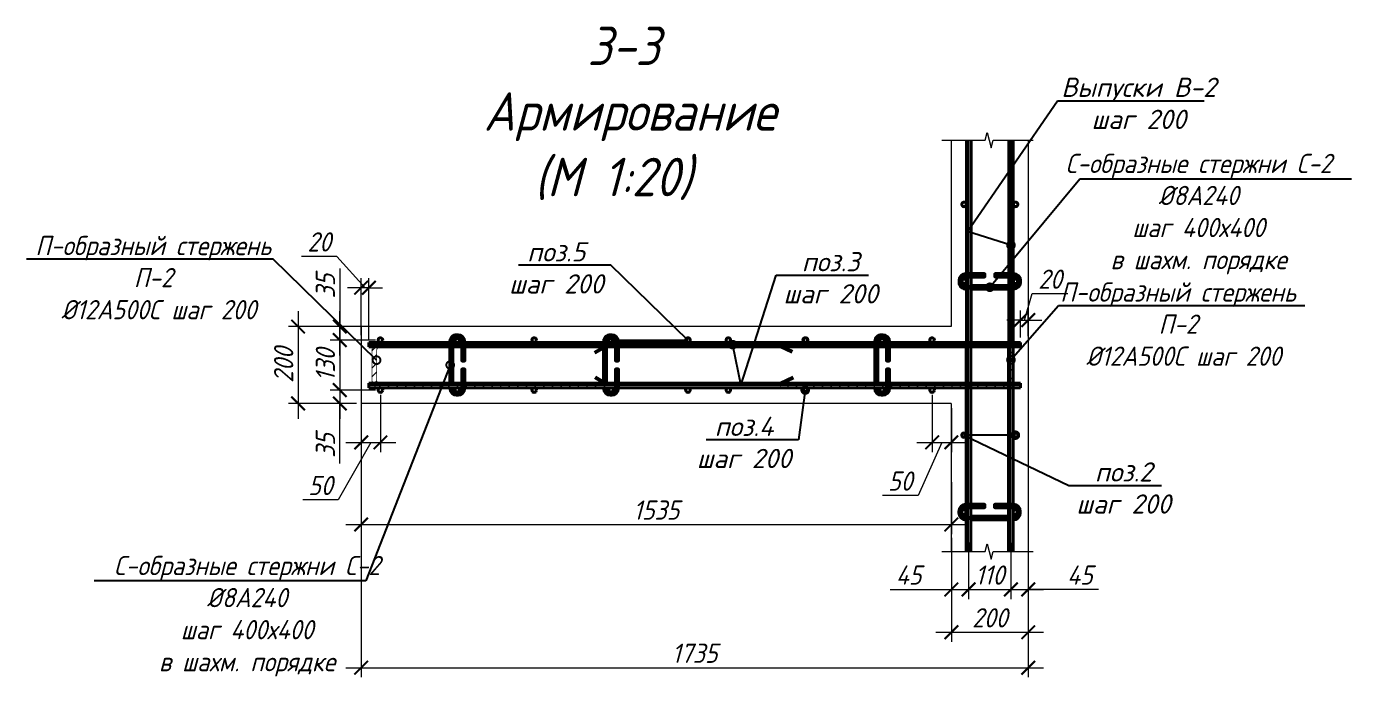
# Model space of a CAD drawing. Header units: millimetres. Extents: x 504091 to 2165846, y 135022 to 442887.
# Drawn here: x 1560606 to 1564053, y 249862 to 251555 of the extents above; entities that cross this region are included whole.
import ezdxf
from ezdxf import colors
from ezdxf.entities.mleader import LeaderData, LeaderLine
from ezdxf.math import Vec2, Vec3

# ---------------------------------------------------------------- set-up
doc = ezdxf.new("R2010")
doc.units = ezdxf.units.MM
doc.layers.get('Defpoints').update_dxf_attribs({"color": 255})
doc.layers.add('!Defpoints', color=255, linetype='Continuous', lineweight=5, plot=False)
doc.layers.add('PDF _Геометрия', color=7, linetype='Continuous')
doc.layers.add('Контур', color=7, linetype='Continuous')
for name, color, linetype, lineweight in [('Аннотация', 7, 'Continuous', 9), ('Арматура 12', 26, 'Continuous', 50), ('КР_Арматура 12', 174, 'Continuous', 40), ('Размер', 7, 'Continuous', 13), ('Размеры КР', 164, 'Continuous', 9)]:
    doc.layers.add(name, color=color, linetype=linetype, lineweight=lineweight)
doc.styles.add('GOST 2.304_new', font='isocpeur.ttf', dxfattribs={"width": 0.9, "oblique": 15})
doc.dimstyles.new('SPDS 1_20', dxfattribs={"dimscale": 20, "dimtxt": 2.5, "dimasz": 1.77, "dimexe": 1.25, "dimexo": 0.625, "dimtad": 1, "dimdec": 0, "dimrnd": 0.001, "dimtxsty": 'GOST 2.304_new', "dimblk": 'ARCHTICK', "dimcen": 2.5, "dimdle": 2, "dimclrt": 256, "dimadec": 0, "dimazin": 2, "dimtfac": 0.75, "dimtdec": 0, "dimtmove": 1, "dimatfit": 3, "dimfxl": 0, "dimtolj": 1, "dimlwd": 9, "dimlwe": 9, "dimarcsym": 0})

# ---------------------------------------------------------------- blocks, each defined once
blk = doc.blocks.new('_DotSmall')
at = {"color": 0, "linetype": 'ByBlock', "lineweight": 35, "const_width": 0.5}
blk.add_lwpolyline([(-0.0625, 0, 1), (0.0625, 0, 1)], format="xyb", close=True, dxfattribs=at)
blk = doc.blocks.new('_ArchTick')
at = {"color": 0, "linetype": 'ByBlock', "const_width": 0.15}
blk.add_lwpolyline([(-0.5, -0.5), (0.5, 0.5)], dxfattribs=at)
blk = doc.blocks.new('*D4890')
at = {"layer": 'Defpoints', "color": 0, "lineweight": 20, "transparency": 16777216}
for p in [(1561421.1, 250774.9), (1561526.8, 250774.9), (1561526.8, 250739.9)]:
    blk.add_point(p, dxfattribs=at)
at = {"layer": 'Контур', "color": 0, "lineweight": 9, "transparency": 16777216}
for p, q in [((1561421.1, 250926.3), (1561421.1, 250774.9)), ((1561421.1, 250699.9), (1561421.1, 250814.9)), ((1561514.3, 250774.9), (1561396.1, 250774.9)), ((1561514.3, 250739.9), (1561396.1, 250739.9))]:
    blk.add_line(p, q, dxfattribs=at)
at = {"layer": 'Контур', "color": 0, "lineweight": 9, "transparency": 16777216, "xscale": 35.4, "yscale": 35.4, "zscale": 35.4}
for p, rotation in [((1561421.1, 250774.9), 90), ((1561421.1, 250739.9), 270)]:
    blk.add_blockref('_ArchTick', p, dxfattribs=dict(at, rotation=rotation))
at = {"layer": 'Контур', "lineweight": 20, "transparency": 16777216, "insert": (1561383.6, 250880.1), "char_height": 50, "attachment_point": 5, "rotation": 90, "style": 'GOST 2.304_new'}
blk.add_mtext('\\A1;35', dxfattribs=at)
blk = doc.blocks.new('*D4891')
at = {"layer": 'Defpoints', "color": 0, "lineweight": 20, "transparency": 16777216}
for p in [(1561526.8, 250609.9), (1561476.8, 250574.9), (1561526.8, 250473.8)]:
    blk.add_point(p, dxfattribs=at)
at = {"layer": 'Контур', "color": 0, "lineweight": 9, "transparency": 16777216}
for p, q in [((1561526.8, 250597.4), (1561526.8, 250448.8)), ((1561476.8, 250562.4), (1561476.8, 250448.8)), ((1561501.8, 250473.8), (1561417, 250324.2)), ((1561436.8, 250473.8), (1561566.8, 250473.8)), ((1561417, 250324.2), (1561324.6, 250324.2))]:
    blk.add_line(p, q, dxfattribs=at)
at = {"layer": 'Контур', "color": 0, "lineweight": 9, "transparency": 16777216, "xscale": 35.4, "yscale": 35.4, "zscale": 35.4, "rotation": 180}
blk.add_blockref('_ArchTick', (1561476.8, 250473.8), dxfattribs=at)
at = {"layer": 'Контур', "color": 0, "lineweight": 9, "transparency": 16777216, "xscale": 35.4, "yscale": 35.4, "zscale": 35.4}
blk.add_blockref('_ArchTick', (1561526.8, 250473.8), dxfattribs=at)
at = {"layer": 'Контур', "lineweight": 20, "transparency": 16777216, "insert": (1561370.8, 250361.7), "char_height": 50, "attachment_point": 5, "style": 'GOST 2.304_new'}
blk.add_mtext('\\A1;50', dxfattribs=at)
blk = doc.blocks.new('*D4892')
at = {"layer": 'Defpoints', "color": 0, "lineweight": 20, "transparency": 16777216}
for p in [(1561526.8, 250739.9), (1561421.1, 250609.9), (1561526.8, 250609.9)]:
    blk.add_point(p, dxfattribs=at)
at = {"layer": 'Контур', "color": 0, "lineweight": 9, "transparency": 16777216}
for p, q in [((1561421.1, 250779.9), (1561421.1, 250569.9)), ((1561514.3, 250739.9), (1561396.1, 250739.9)), ((1561514.3, 250609.9), (1561396.1, 250609.9))]:
    blk.add_line(p, q, dxfattribs=at)
at = {"layer": 'Контур', "color": 0, "lineweight": 9, "transparency": 16777216, "xscale": 35.4, "yscale": 35.4, "zscale": 35.4}
for p, rotation in [((1561421.1, 250739.9), 90), ((1561421.1, 250609.9), 270)]:
    blk.add_blockref('_ArchTick', p, dxfattribs=dict(at, rotation=rotation))
at = {"layer": 'Контур', "lineweight": 20, "transparency": 16777216, "insert": (1561383.6, 250674.9), "char_height": 50, "attachment_point": 5, "rotation": 90, "style": 'GOST 2.304_new'}
blk.add_mtext('\\A1;130', dxfattribs=at)
blk = doc.blocks.new('*D4893')
at = {"layer": 'Defpoints', "color": 0, "lineweight": 20, "transparency": 16777216}
for p in [(1561526.8, 250609.9), (1561421.1, 250574.9), (1561476.8, 250574.9)]:
    blk.add_point(p, dxfattribs=at)
at = {"layer": 'Контур', "color": 0, "lineweight": 9, "transparency": 16777216}
for p, q in [((1561421.1, 250649.9), (1561421.1, 250534.9)), ((1561514.3, 250609.9), (1561396.1, 250609.9)), ((1561464.3, 250574.9), (1561396.1, 250574.9)), ((1561421.1, 250419.3), (1561421.1, 250574.9))]:
    blk.add_line(p, q, dxfattribs=at)
at = {"layer": 'Контур', "color": 0, "lineweight": 9, "transparency": 16777216, "xscale": 35.4, "yscale": 35.4, "zscale": 35.4}
for p, rotation in [((1561421.1, 250609.9), 90), ((1561421.1, 250574.9), 270)]:
    blk.add_blockref('_ArchTick', p, dxfattribs=dict(at, rotation=rotation))
at = {"layer": 'Контур', "lineweight": 20, "transparency": 16777216, "insert": (1561383.6, 250465.5), "char_height": 50, "attachment_point": 5, "rotation": 90, "style": 'GOST 2.304_new'}
blk.add_mtext('\\A1;35', dxfattribs=at)
blk = doc.blocks.new('*D4894')
at = {"layer": 'Defpoints', "color": 0, "lineweight": 20, "transparency": 16777216}
for p in [(1561465.5, 250774.9), (1561312.6, 250574.9), (1561464.3, 250574.9)]:
    blk.add_point(p, dxfattribs=at)
at = {"layer": 'Контур', "color": 0, "lineweight": 9, "transparency": 16777216}
for p, q in [((1561312.6, 250814.9), (1561312.6, 250534.9)), ((1561453, 250774.9), (1561287.6, 250774.9)), ((1561451.8, 250574.9), (1561287.6, 250574.9))]:
    blk.add_line(p, q, dxfattribs=at)
at = {"layer": 'Контур', "color": 0, "lineweight": 9, "transparency": 16777216, "xscale": 35.4, "yscale": 35.4, "zscale": 35.4}
for p, rotation in [((1561312.6, 250774.9), 90), ((1561312.6, 250574.9), 270)]:
    blk.add_blockref('_ArchTick', p, dxfattribs=dict(at, rotation=rotation))
at = {"layer": 'Контур', "lineweight": 20, "transparency": 16777216, "insert": (1561275.1, 250674.9), "char_height": 50, "attachment_point": 5, "rotation": 90, "style": 'GOST 2.304_new'}
blk.add_mtext('\\A1;200', dxfattribs=at)
blk = doc.blocks.new('*D4895')
at = {"layer": 'Defpoints', "color": 0, "lineweight": 20, "transparency": 16777216}
for p in [(1563211.8, 250792), (1563191.8, 250733.9), (1563211.8, 250737.1)]:
    blk.add_point(p, dxfattribs=at)
at = {"layer": 'Контур', "color": 0, "lineweight": 9, "transparency": 16777216}
for p, q in [((1563201.8, 250792), (1563222.4, 250860.7)), ((1563222.4, 250860.7), (1563314.8, 250860.7)), ((1563191.8, 250746.4), (1563191.8, 250817)), ((1563211.8, 250749.6), (1563211.8, 250817)), ((1563191.8, 250792), (1563156.4, 250792)), ((1563191.8, 250792), (1563211.8, 250792)), ((1563191.8, 250792), (1563211.8, 250792)), ((1563211.8, 250792), (1563247.2, 250792))]:
    blk.add_line(p, q, dxfattribs=at)
at = {"layer": 'Контур', "color": 0, "lineweight": 9, "transparency": 16777216, "xscale": 35.4, "yscale": 35.4, "zscale": 35.4}
blk.add_blockref('_ArchTick', (1563191.8, 250792), dxfattribs=at)
at = {"layer": 'Контур', "color": 0, "lineweight": 9, "transparency": 16777216, "xscale": 35.4, "yscale": 35.4, "zscale": 35.4, "rotation": 180}
blk.add_blockref('_ArchTick', (1563211.8, 250792), dxfattribs=at)
at = {"layer": 'Контур', "lineweight": 20, "transparency": 16777216, "insert": (1563268.6, 250898.2), "char_height": 50, "attachment_point": 5, "style": 'GOST 2.304_new'}
blk.add_mtext('\\A1;20', dxfattribs=at)
blk = doc.blocks.new('*D4896')
at = {"layer": 'Defpoints', "color": 0, "lineweight": 20, "transparency": 16777216}
for p in [(1561476.8, 250876.1), (1561476.8, 250739.9), (1561496.8, 250727.9)]:
    blk.add_point(p, dxfattribs=at)
at = {"layer": 'Контур', "color": 0, "lineweight": 9, "transparency": 16777216}
for p, q in [((1561413.8, 250957.6), (1561321.4, 250957.6)), ((1561486.8, 250876.1), (1561413.8, 250957.6)), ((1561476.8, 250752.4), (1561476.8, 250901.1)), ((1561496.8, 250740.4), (1561496.8, 250901.1)), ((1561476.8, 250876.1), (1561441.4, 250876.1)), ((1561496.8, 250876.1), (1561476.8, 250876.1)), ((1561496.8, 250876.1), (1561476.8, 250876.1)), ((1561496.8, 250876.1), (1561532.2, 250876.1))]:
    blk.add_line(p, q, dxfattribs=at)
at = {"layer": 'Контур', "color": 0, "lineweight": 9, "transparency": 16777216, "xscale": 35.4, "yscale": 35.4, "zscale": 35.4}
blk.add_blockref('_ArchTick', (1561476.8, 250876.1), dxfattribs=at)
at = {"layer": 'Контур', "color": 0, "lineweight": 9, "transparency": 16777216, "xscale": 35.4, "yscale": 35.4, "zscale": 35.4, "rotation": 180}
blk.add_blockref('_ArchTick', (1561496.8, 250876.1), dxfattribs=at)
at = {"layer": 'Контур', "lineweight": 20, "transparency": 16777216, "insert": (1561367.6, 250995.1), "char_height": 50, "attachment_point": 5, "style": 'GOST 2.304_new'}
blk.add_mtext('\\A1;20', dxfattribs=at)
blk = doc.blocks.new('*D4897')
at = {"layer": 'Defpoints', "color": 0, "lineweight": 20, "transparency": 16777216}
for p in [(1562961.8, 250609.9), (1563011.8, 250574.9), (1563011.8, 250473.8)]:
    blk.add_point(p, dxfattribs=at)
at = {"layer": 'Контур', "color": 0, "lineweight": 9, "transparency": 16777216}
for p, q in [((1562961.8, 250597.4), (1562961.8, 250448.8)), ((1563011.8, 250562.4), (1563011.8, 250448.8)), ((1562921.8, 250473.8), (1563051.8, 250473.8)), ((1562986.8, 250473.8), (1562925.1, 250335.7)), ((1562925.1, 250335.7), (1562832.7, 250335.7))]:
    blk.add_line(p, q, dxfattribs=at)
at = {"layer": 'Контур', "color": 0, "lineweight": 9, "transparency": 16777216, "xscale": 35.4, "yscale": 35.4, "zscale": 35.4, "rotation": 180}
blk.add_blockref('_ArchTick', (1562961.8, 250473.8), dxfattribs=at)
at = {"layer": 'Контур', "color": 0, "lineweight": 9, "transparency": 16777216, "xscale": 35.4, "yscale": 35.4, "zscale": 35.4}
blk.add_blockref('_ArchTick', (1563011.8, 250473.8), dxfattribs=at)
at = {"layer": 'Контур', "lineweight": 20, "transparency": 16777216, "insert": (1562878.9, 250373.2), "char_height": 50, "attachment_point": 5, "style": 'GOST 2.304_new'}
blk.add_mtext('\\A1;50', dxfattribs=at)
blk = doc.blocks.new('*D4898')
at = {"layer": 'Defpoints', "color": 0, "lineweight": 20, "transparency": 16777216}
for p in [(1563011.8, 250238.5), (1563056.7, 250225.8), (1563056.7, 250091.3)]:
    blk.add_point(p, dxfattribs=at)
at = {"layer": 'Контур', "color": 0, "lineweight": 9, "transparency": 16777216}
for p, q in [((1563011.8, 250226), (1563011.8, 250066.3)), ((1563056.7, 250213.3), (1563056.7, 250066.3)), ((1562852.3, 250091.3), (1563011.8, 250091.3)), ((1562971.8, 250091.3), (1563096.7, 250091.3))]:
    blk.add_line(p, q, dxfattribs=at)
at = {"layer": 'Контур', "color": 0, "lineweight": 9, "transparency": 16777216, "xscale": 35.4, "yscale": 35.4, "zscale": 35.4, "rotation": 180}
blk.add_blockref('_ArchTick', (1563011.8, 250091.3), dxfattribs=at)
at = {"layer": 'Контур', "color": 0, "lineweight": 9, "transparency": 16777216, "xscale": 35.4, "yscale": 35.4, "zscale": 35.4}
blk.add_blockref('_ArchTick', (1563056.7, 250091.3), dxfattribs=at)
at = {"layer": 'Контур', "lineweight": 20, "transparency": 16777216, "insert": (1562900.7, 250128.8), "char_height": 50, "attachment_point": 5, "style": 'GOST 2.304_new'}
blk.add_mtext('\\A1;45', dxfattribs=at)
blk = doc.blocks.new('*D4899')
at = {"layer": 'Defpoints', "color": 0, "lineweight": 20, "transparency": 16777216}
for p in [(1563056.7, 250225.8), (1563166.7, 250225.3), (1563166.7, 250091.3)]:
    blk.add_point(p, dxfattribs=at)
at = {"layer": 'Контур', "color": 0, "lineweight": 9, "transparency": 16777216}
for p, q in [((1563056.7, 250213.3), (1563056.7, 250066.3)), ((1563166.7, 250212.8), (1563166.7, 250066.3)), ((1563016.7, 250091.3), (1563206.7, 250091.3))]:
    blk.add_line(p, q, dxfattribs=at)
at = {"layer": 'Контур', "color": 0, "lineweight": 9, "transparency": 16777216, "xscale": 35.4, "yscale": 35.4, "zscale": 35.4, "rotation": 180}
blk.add_blockref('_ArchTick', (1563056.7, 250091.3), dxfattribs=at)
at = {"layer": 'Контур', "color": 0, "lineweight": 9, "transparency": 16777216, "xscale": 35.4, "yscale": 35.4, "zscale": 35.4}
blk.add_blockref('_ArchTick', (1563166.7, 250091.3), dxfattribs=at)
at = {"layer": 'Контур', "lineweight": 20, "transparency": 16777216, "insert": (1563111.7, 250128.8), "char_height": 50, "attachment_point": 5, "style": 'GOST 2.304_new'}
blk.add_mtext('\\A1;110', dxfattribs=at)
blk = doc.blocks.new('*D4900')
at = {"layer": 'Defpoints', "color": 0, "lineweight": 20, "transparency": 16777216}
for p in [(1563166.7, 250225.3), (1563211.8, 250225.3), (1563211.8, 250091.3)]:
    blk.add_point(p, dxfattribs=at)
at = {"layer": 'Контур', "color": 0, "lineweight": 9, "transparency": 16777216}
for p, q in [((1563166.7, 250212.8), (1563166.7, 250066.3)), ((1563211.8, 250212.8), (1563211.8, 250066.3)), ((1563126.7, 250091.3), (1563251.8, 250091.3)), ((1563394.6, 250091.3), (1563211.8, 250091.3))]:
    blk.add_line(p, q, dxfattribs=at)
at = {"layer": 'Контур', "color": 0, "lineweight": 9, "transparency": 16777216, "xscale": 35.4, "yscale": 35.4, "zscale": 35.4, "rotation": 180}
blk.add_blockref('_ArchTick', (1563166.7, 250091.3), dxfattribs=at)
at = {"layer": 'Контур', "color": 0, "lineweight": 9, "transparency": 16777216, "xscale": 35.4, "yscale": 35.4, "zscale": 35.4}
blk.add_blockref('_ArchTick', (1563211.8, 250091.3), dxfattribs=at)
at = {"layer": 'Контур', "lineweight": 20, "transparency": 16777216, "insert": (1563346.1, 250128.8), "char_height": 50, "attachment_point": 5, "style": 'GOST 2.304_new'}
blk.add_mtext('\\A1;45', dxfattribs=at)
blk = doc.blocks.new('*D4901')
at = {"layer": 'Defpoints', "color": 0, "lineweight": 20, "transparency": 16777216}
for p in [(1563011.8, 250146.2), (1563211.8, 250139.5), (1563211.8, 249980.1)]:
    blk.add_point(p, dxfattribs=at)
at = {"layer": 'Контур', "color": 0, "lineweight": 9, "transparency": 16777216}
for p, q in [((1563011.8, 250133.7), (1563011.8, 249955.1)), ((1563211.8, 250127), (1563211.8, 249955.1)), ((1562971.8, 249980.1), (1563251.8, 249980.1))]:
    blk.add_line(p, q, dxfattribs=at)
at = {"layer": 'Контур', "color": 0, "lineweight": 9, "transparency": 16777216, "xscale": 35.4, "yscale": 35.4, "zscale": 35.4, "rotation": 180}
blk.add_blockref('_ArchTick', (1563011.8, 249980.1), dxfattribs=at)
at = {"layer": 'Контур', "color": 0, "lineweight": 9, "transparency": 16777216, "xscale": 35.4, "yscale": 35.4, "zscale": 35.4}
blk.add_blockref('_ArchTick', (1563211.8, 249980.1), dxfattribs=at)
at = {"layer": 'Контур', "lineweight": 20, "transparency": 16777216, "insert": (1563111.8, 250017.6), "char_height": 50, "attachment_point": 5, "style": 'GOST 2.304_new'}
blk.add_mtext('\\A1;200', dxfattribs=at)
blk = doc.blocks.new('*D4902')
at = {"layer": 'Defpoints', "color": 0, "lineweight": 20, "transparency": 16777216}
for p in [(1561476.8, 250674.9), (1563011.8, 250382.6), (1563011.8, 250260.3)]:
    blk.add_point(p, dxfattribs=at)
at = {"layer": 'Контур', "color": 0, "lineweight": 9, "transparency": 16777216}
for p, q in [((1561476.8, 250662.4), (1561476.8, 250235.3)), ((1563011.8, 250370.1), (1563011.8, 250235.3)), ((1561436.8, 250260.3), (1563051.8, 250260.3))]:
    blk.add_line(p, q, dxfattribs=at)
at = {"layer": 'Контур', "color": 0, "lineweight": 9, "transparency": 16777216, "xscale": 35.4, "yscale": 35.4, "zscale": 35.4, "rotation": 180}
blk.add_blockref('_ArchTick', (1561476.8, 250260.3), dxfattribs=at)
at = {"layer": 'Контур', "color": 0, "lineweight": 9, "transparency": 16777216, "xscale": 35.4, "yscale": 35.4, "zscale": 35.4}
blk.add_blockref('_ArchTick', (1563011.8, 250260.3), dxfattribs=at)
at = {"layer": 'Контур', "lineweight": 20, "transparency": 16777216, "insert": (1562244.3, 250297.8), "char_height": 50, "attachment_point": 5, "style": 'GOST 2.304_new'}
blk.add_mtext('\\A1;1535', dxfattribs=at)
blk = doc.blocks.new('*D4958')
at = {"layer": 'Defpoints', "color": 0, "lineweight": 20, "transparency": 16777216}
for p in [(1561476.8, 250385.7), (1563211.8, 250270.7), (1563211.8, 249888)]:
    blk.add_point(p, dxfattribs=at)
at = {"layer": 'Размеры КР', "color": 0, "lineweight": 9, "transparency": 16777216}
for p, q in [((1561476.8, 250373.2), (1561476.8, 249863)), ((1563211.8, 250258.2), (1563211.8, 249863)), ((1561436.8, 249888), (1563251.8, 249888))]:
    blk.add_line(p, q, dxfattribs=at)
at = {"layer": 'Размеры КР', "color": 0, "lineweight": 9, "transparency": 16777216, "xscale": 35.4, "yscale": 35.4, "zscale": 35.4, "rotation": 180}
blk.add_blockref('_ArchTick', (1561476.8, 249888), dxfattribs=at)
at = {"layer": 'Размеры КР', "color": 0, "lineweight": 9, "transparency": 16777216, "xscale": 35.4, "yscale": 35.4, "zscale": 35.4}
blk.add_blockref('_ArchTick', (1563211.8, 249888), dxfattribs=at)
at = {"layer": 'Размеры КР', "lineweight": 20, "transparency": 16777216, "insert": (1562344.3, 249925.5), "char_height": 50, "attachment_point": 5, "style": 'GOST 2.304_new'}
blk.add_mtext('\\A1;1735', dxfattribs=at)

msp = doc.modelspace()

# ---------------------------------------------------------------- hatches: boundary and pattern name
at = {"layer": 'Размер', "lineweight": 13, "transparency": 33554687}
h = msp.add_hatch(dxfattribs=at)
h.set_pattern_fill('ANSI31', color=256, scale=5)
h.set_pattern_definition([(45, (399712.112, 20463.258), (-11.22532015, 11.22532015), [])])
edge = h.paths.add_edge_path()
edge.add_line((1562110.9806, 250734.3377), (1561526.7785, 250734.2107))
edge.add_arc((1561526.7785, 250712.3107), 21.9, 90, 180)
edge.add_line((1561504.8785, 250712.3107), (1561504.8785, 250636.5155))
edge.add_arc((1561526.7785, 250636.5155), 21.9, 180, 270)
edge.add_line((1561526.7785, 250614.6155), (1562110.9806, 250614.6155))
edge.add_line((1562110.9806, 250614.6155), (1562110.9806, 250626.6155))
edge.add_line((1562110.9806, 250626.6155), (1561526.7785, 250626.6155))
edge.add_arc((1561526.7785, 250636.5155), 9.9, 180, 270, ccw=False)
edge.add_line((1561516.8785, 250636.5155), (1561516.8785, 250712.3107))
edge.add_arc((1561526.7785, 250712.3107), 9.9, 90, 180, ccw=False)
edge.add_line((1561526.7785, 250722.2107), (1562110.9806, 250722.3377))
edge.add_line((1562110.9806, 250722.3377), (1562110.9806, 250734.3377))
h = msp.add_hatch(dxfattribs=at)
h.set_pattern_fill('ANSI31', color=256, scale=5)
h.set_pattern_definition([(45, (400167.616, 20463.545), (-11.22532015, 11.22532015), [])])
edge = h.paths.add_edge_path()
edge.add_line((1562568.0267, 250734.6246), (1563152.2288, 250734.4976))
edge.add_arc((1563152.2288, 250712.5976), 21.9, 360, 450, ccw=False)
edge.add_line((1563174.1288, 250712.5976), (1563174.1288, 250636.8024))
edge.add_arc((1563152.2288, 250636.8024), 21.9, 270, 360, ccw=False)
edge.add_line((1563152.2288, 250614.9024), (1562568.0267, 250614.9024))
edge.add_line((1562568.0267, 250614.9024), (1562568.0267, 250626.9024))
edge.add_line((1562568.0267, 250626.9024), (1563152.2288, 250626.9024))
edge.add_arc((1563152.2288, 250636.8024), 9.9, 270, 360)
edge.add_line((1563162.1288, 250636.8024), (1563162.1288, 250712.5976))
edge.add_arc((1563152.2288, 250712.5976), 9.9, 360, 450)
edge.add_line((1563152.2288, 250722.4976), (1562568.0267, 250722.6246))
edge.add_line((1562568.0267, 250722.6246), (1562568.0267, 250734.6246))

# ---------------------------------------------------------------- linework, layer by layer
at = {"layer": '!Defpoints', "lineweight": 15, "ltscale": 100}
for p, q in [((1563166.7161, 250190.3128), (1563167.0282, 251259.5647)), ((1563191.7515, 250727.9024), (1561496.7515, 250727.9024)), ((1563191.7515, 250621.9024), (1561496.7515, 250621.9024))]:
    msp.add_line(p, q, dxfattribs=at)
msp.add_lwpolyline([(1563056.7126, 250190.3128), (1563057.0265, 251259.5647)], dxfattribs=at)
at = {"layer": 'PDF _Геометрия', "lineweight": 9}
for points in [[(1562986.8518, 251259.5647), (1563099.6233, 251259.5647), (1563104.9131, 251279.6659), (1563115.7043, 251239.6751), (1563120.994, 251259.5647), (1563225.059, 251259.5647)], [(1562986.8518, 250190.3128), (1563099.6233, 250190.3128), (1563104.9131, 250210.414), (1563115.7043, 250170.4232), (1563120.994, 250190.3128), (1563225.059, 250190.3128)]]:
    msp.add_lwpolyline(points, dxfattribs=at)
at = {"layer": 'Арматура 12', "lineweight": 53, "ltscale": 20}
for p, q in [((1562110.9806, 250722.6155), (1562083.4882, 250706.5401)), ((1562568.0267, 250722.9024), (1562597.7874, 250709.2994)), ((1562110.9806, 250626.6155), (1562084.9924, 250642.4032)), ((1562568.0267, 250626.9024), (1562601.1331, 250642.9531))]:
    msp.add_line(p, q, dxfattribs=at)
for points in [[(1563050.9223, 250880.256, -0.460305877), (1563038.9223, 250890.6504), (1563038.9223, 250894.4957, -0.414213562), (1563049.4223, 250904.9957), (1563098.338, 250904.9957), (1563098.338, 250910.9957), (1563049.4223, 250910.9957, 0.414213562), (1563032.9223, 250894.4957), (1563032.9223, 250890.6504, 0.441038441), (1563050.9223, 250874.2016, 0.242110317)], [(1563172.9223, 250874.1504), (1563174.4223, 250874.1504, 0.414213562), (1563190.9223, 250890.6504), (1563190.9223, 250894.4957, 0.414213562), (1563174.4223, 250910.9957), (1563125.4925, 250910.9957), (1563125.4925, 250904.9957), (1563174.4223, 250904.9957, -0.414213562), (1563184.9223, 250894.4957), (1563184.9223, 250890.6504, -0.414213562), (1563174.4223, 250880.1504), (1563172.9223, 250880.1504)], [(1561714.4345, 250733.9024, -0.460305877), (1561724.8289, 250745.9024), (1561728.6741, 250745.9024, -0.414213562), (1561739.1741, 250735.4024), (1561739.1741, 250686.4868), (1561745.1741, 250686.4868), (1561745.1741, 250735.4024, 0.414213562), (1561728.6741, 250751.9024), (1561724.8289, 250751.9024, 0.441038441), (1561708.3801, 250733.9024, 0.242110317)], [(1562114.4345, 250733.9024, -0.460305877), (1562124.8289, 250745.9024), (1562128.6741, 250745.9024, -0.414213562), (1562139.1741, 250735.4024), (1562139.1741, 250686.4868), (1562145.1741, 250686.4868), (1562145.1741, 250735.4024, 0.414213562), (1562128.6741, 250751.9024), (1562124.8289, 250751.9024, 0.441038441), (1562108.3801, 250733.9024, 0.242110317)], [(1562819.4345, 250733.9024, -0.460305877), (1562829.8289, 250745.9024), (1562833.6741, 250745.9024, -0.414213562), (1562844.1741, 250735.4024), (1562844.1741, 250686.4868), (1562850.1741, 250686.4868), (1562850.1741, 250735.4024, 0.414213562), (1562833.6741, 250751.9024), (1562829.8289, 250751.9024, 0.441038441), (1562813.3801, 250733.9024, 0.242110317)], [(1561708.3289, 250615.9024), (1561708.3289, 250614.4024, 0.414213562), (1561724.8289, 250597.9024), (1561728.6741, 250597.9024, 0.414213562), (1561745.1741, 250614.4024), (1561745.1741, 250663.3323), (1561739.1741, 250663.3323), (1561739.1741, 250614.4024, -0.414213562), (1561728.6741, 250603.9024), (1561724.8289, 250603.9024, -0.414213562), (1561714.3289, 250614.4024), (1561714.3289, 250615.9024)], [(1562108.3289, 250615.9024), (1562108.3289, 250614.4024, 0.414213562), (1562124.8289, 250597.9024), (1562128.6741, 250597.9024, 0.414213562), (1562145.1741, 250614.4024), (1562145.1741, 250663.3323), (1562139.1741, 250663.3323), (1562139.1741, 250614.4024, -0.414213562), (1562128.6741, 250603.9024), (1562124.8289, 250603.9024, -0.414213562), (1562114.3289, 250614.4024), (1562114.3289, 250615.9024)], [(1562813.3289, 250615.9024), (1562813.3289, 250614.4024, 0.414213562), (1562829.8289, 250597.9024), (1562833.6741, 250597.9024, 0.414213562), (1562850.1741, 250614.4024), (1562850.1741, 250663.3323), (1562844.1741, 250663.3323), (1562844.1741, 250614.4024, -0.414213562), (1562833.6741, 250603.9024), (1562829.8289, 250603.9024, -0.414213562), (1562819.3289, 250614.4024), (1562819.3289, 250615.9024)], [(1563050.3101, 250280.2562, -0.460305877), (1563038.3101, 250290.6506), (1563038.3101, 250294.4959, -0.414213562), (1563048.8101, 250304.9959), (1563097.7257, 250304.9959), (1563097.7257, 250310.9959), (1563048.8101, 250310.9959, 0.414213562), (1563032.3101, 250294.4959), (1563032.3101, 250290.6506, 0.441038441), (1563050.3101, 250274.2018, 0.242110317)], [(1563172.3101, 250274.1506), (1563173.8101, 250274.1506, 0.414213562), (1563190.3101, 250290.6506), (1563190.3101, 250294.4959, 0.414213562), (1563173.8101, 250310.9959), (1563124.8802, 250310.9959), (1563124.8802, 250304.9959), (1563173.8101, 250304.9959, -0.414213562), (1563184.3101, 250294.4959), (1563184.3101, 250290.6506, -0.414213562), (1563173.8101, 250280.1506), (1563172.3101, 250280.1506)]]:
    msp.add_lwpolyline(points, format="xyb", dxfattribs=at)
for points in [[(1563160.9223, 250880.1504), (1563062.9223, 250880.1504), (1563062.9223, 250874.1504), (1563160.9223, 250874.1504)], [(1561714.3289, 250627.9024), (1561714.3289, 250721.9024), (1561708.3289, 250721.9024), (1561708.3289, 250627.9024)], [(1562114.3289, 250627.9024), (1562114.3289, 250721.9024), (1562108.3289, 250721.9024), (1562108.3289, 250627.9024)], [(1562819.3289, 250627.9024), (1562819.3289, 250721.9024), (1562813.3289, 250721.9024), (1562813.3289, 250627.9024)], [(1563160.3101, 250280.1506), (1563062.3101, 250280.1506), (1563062.3101, 250274.1506), (1563160.3101, 250274.1506)]]:
    msp.add_lwpolyline(points, close=True, dxfattribs=at)
for points in [[(1562110.9806, 250734.6155, 2, 2, 0), (1561526.7785, 250734.2107, 2, 2, 0.414213562), (1561504.8785, 250712.3107, 2, 2, 0), (1561504.8785, 250636.5155, 2, 2, 0.414213562), (1561526.7785, 250614.6155, 2, 2, 0), (1562110.9806, 250614.6155, 2, 2, 0), (1562110.9806, 250626.6155, 2, 2, 0), (1561526.7785, 250626.6155, 2, 2, -0.414213562), (1561516.8785, 250636.5155, 2, 2, 0), (1561516.8785, 250712.3107, 2, 2, -0.414213562), (1561526.7785, 250722.2107, 2, 2, 0), (1562110.9806, 250722.6155, 0, 0, 0)], [(1562568.0267, 250734.9024, 2, 2, 0), (1563152.2288, 250734.4976, 2, 2, -0.414213562), (1563174.1288, 250712.5976, 2, 2, 0), (1563174.1288, 250636.8024, 2, 2, -0.414213562), (1563152.2288, 250614.9024, 2, 2, 0), (1562568.0267, 250614.9024, 2, 2, 0), (1562568.0267, 250626.9024, 2, 2, 0), (1563152.2288, 250626.9024, 2, 2, 0.414213562), (1563162.1288, 250636.8024, 2, 2, 0), (1563162.1288, 250712.5976, 2, 2, 0.414213562), (1563152.2288, 250722.4976, 2, 2, 0), (1562568.0267, 250722.9024, 0, 0, 0)]]:
    msp.add_lwpolyline(points, format="xyseb", close=True, dxfattribs=at)
at = {"layer": 'Контур', "lineweight": 20}
for p, q in [((1563011.7515, 251259.5647), (1563011.7515, 250774.9024)), ((1563211.7515, 251259.5647), (1563211.7515, 250190.3128)), ((1561476.7515, 250774.9024), (1561476.7515, 250574.9024)), ((1563011.7515, 250774.9024), (1561476.7515, 250774.9024)), ((1563011.7515, 250574.9024), (1561476.7515, 250574.9024)), ((1563011.7515, 250574.9024), (1563011.7515, 250190.3128))]:
    msp.add_line(p, q, dxfattribs=at)
at = {"layer": 'КР_Арматура 12', "ltscale": 12}
for p, q in [((1563191.7515, 250733.9024), (1561496.7515, 250733.9024)), ((1561496.7515, 250733.9024), (1561496.7515, 250721.9024)), ((1563191.7515, 250733.9024), (1563191.7515, 250721.9024)), ((1563191.7515, 250721.9024), (1561496.7515, 250721.9024)), ((1563191.7515, 250627.9024), (1561496.7515, 250627.9024)), ((1561496.7515, 250627.9024), (1561496.7515, 250615.9024)), ((1563191.7515, 250627.9024), (1563191.7515, 250615.9024)), ((1563191.7515, 250615.9024), (1561496.7515, 250615.9024))]:
    msp.add_line(p, q, dxfattribs=at)
for points in [[(1563050.7126, 250190.3128), (1563051.0265, 251259.5647)], [(1563063.0265, 251259.5647), (1563062.7126, 250190.3128)], [(1563160.7126, 250190.3128), (1563161.0265, 251259.5647)], [(1563173.0265, 251259.5647), (1563172.7126, 250190.3128)]]:
    msp.add_lwpolyline(points, dxfattribs=at)
for centre in [(1563044.9223, 251092.573), (1563178.9223, 251092.573), (1563044.9223, 250892.573), (1563178.9223, 250892.573), (1561526.7515, 250739.9024), (1561726.7515, 250739.9024), (1561926.7515, 250739.9024), (1562126.7515, 250739.9024), (1562326.7515, 250739.9024), (1562431.7515, 250739.9024), (1562631.7515, 250739.9024), (1562632.8751, 250739.9024), (1562831.7515, 250739.9024), (1562961.7515, 250739.9024), (1561526.7515, 250609.9024), (1561726.7515, 250609.9024), (1561926.7515, 250609.9024), (1562126.7515, 250609.9024), (1562326.7515, 250609.9024), (1562431.7515, 250609.9024), (1562631.7515, 250609.9024), (1562632.8751, 250609.9024), (1562831.7515, 250609.9024), (1562961.7515, 250609.9024), (1563044.8049, 250492.5732), (1563178.8049, 250492.5732), (1563044.3101, 250292.5732), (1563178.3101, 250292.5732)]:
    msp.add_circle(centre, 6, dxfattribs=at)

# ---------------------------------------------------------------- texts
at = {"layer": 'Аннотация', "lineweight": 9, "insert": (1561273.7302, 251554.8934), "char_height": 100, "attachment_point": 1, "line_spacing_factor": 1.022766, "style": 'GOST 2.304_new'}
msp.add_mtext_dynamic_manual_height_columns('\\pi791.54186;3-3\\P\\pi521.54186;Армирование  \\P\\pi652.7277;(М 1:20)', width=1780.878636, gutter_width=1000, heights=[793.4837], dxfattribs=at)

# ---------------------------------------------------------------- dimensions: what is measured, and where the dimension line sits
at = {"layer": 'Контур', "lineweight": 20}
for base, p1, p2, picture, middle in [((1561476.7515, 250876.0661), (1561496.7515, 250727.9024), (1561476.7515, 250739.9024), '*D4896', (1561401.2656, 250957.5898)), ((1561526.7515, 250473.8294), (1561476.7515, 250574.9024), (1561526.7515, 250609.9024), '*D4891', (1561404.5141, 250324.22)), ((1563011.7515, 250473.8294), (1562961.7515, 250609.9024), (1563011.7515, 250574.9024), '*D4897', (1562912.5916, 250335.6844)), ((1563056.723, 250091.2924), (1563011.7515, 250238.526), (1563056.723, 250225.844), '*D4898', (1562900.7341, 250074.1979)), ((1563211.7515, 250091.2924), (1563166.7263, 250225.3007), (1563211.7515, 250225.3007), '*D4900', (1563346.1075, 250097.2808))]:
    dim = msp.add_linear_dim(base=base, p1=p1, p2=p2, dimstyle='SPDS 1_20', dxfattribs=at)
    dim.commit()
    dim.dimension.update_dxf_attribs({"geometry": picture, "text_midpoint": middle, "dimtype": 160})
for base, p1, p2, picture, middle in [((1561421.1182, 250774.9024), (1561526.7515, 250739.9024), (1561526.7515, 250774.9024), '*D4890', (1561421.1182, 250880.1359)), ((1561421.1182, 250574.9024), (1561526.7515, 250609.9024), (1561476.7515, 250574.9024), '*D4893', (1561398.8558, 250465.4966))]:
    dim = msp.add_linear_dim(base=base, p1=p1, p2=p2, angle=90, dimstyle='SPDS 1_20', dxfattribs=at)
    dim.commit()
    dim.dimension.update_dxf_attribs({"geometry": picture, "text_midpoint": middle, "dimtype": 160})
for base, p1, p2, picture, middle in [((1563211.7515, 250791.9639), (1563191.7515, 250733.9024), (1563211.7515, 250737.0931), '*D4895', (1563234.8765, 250898.2139)), ((1563011.7515, 250260.3172), (1561476.7515, 250674.9024), (1563011.7515, 250382.6076), '*D4902', (1562244.2515, 250297.8172)), ((1563166.7263, 250091.2924), (1563056.723, 250225.844), (1563166.7263, 250225.3007), '*D4899', (1563111.7246, 250128.7924)), ((1563211.7515, 249980.124), (1563011.7515, 250146.1592), (1563211.7515, 250139.5466), '*D4901', (1563111.7515, 250017.624))]:
    dim = msp.add_linear_dim(base=base, p1=p1, p2=p2, dimstyle='SPDS 1_20', dxfattribs=at)
    dim.commit()
    dim.dimension.update_dxf_attribs({"geometry": picture, "text_midpoint": middle})
for base, p1, p2, picture, middle in [((1561312.6139, 250574.9024), (1561465.5033, 250774.9024), (1561464.2515, 250574.9024), '*D4894', (1561275.1139, 250674.9024)), ((1561421.1182, 250609.9024), (1561526.7515, 250739.9024), (1561526.7515, 250609.9024), '*D4892', (1561383.6182, 250674.9024))]:
    dim = msp.add_linear_dim(base=base, p1=p1, p2=p2, angle=90, dimstyle='SPDS 1_20', dxfattribs=at)
    dim.commit()
    dim.dimension.update_dxf_attribs({"geometry": picture, "text_midpoint": middle})
at = {"layer": 'Размеры КР', "lineweight": 20}
dim = msp.add_linear_dim(base=(1563211.7515, 249887.9566), p1=(1561476.7515, 250385.6878), p2=(1563211.7515, 250270.6802), dimstyle='SPDS 1_20', dxfattribs=at)
dim.commit()
dim.dimension.update_dxf_attribs({"geometry": '*D4958', "text_midpoint": (1562344.2515, 249925.4566)})

# ---------------------------------------------------------------- leaders
at = {"layer": 'Размер', "ltscale": 20}
ml = msp.add_multileader_mtext('Standard', dxfattribs=at)
ml.set_content('\\A1;{\\W1;Выпуски В-2\\Pшаг 200}', color=256, style='GOST 2.304_new')
ml.set_leader_properties()
ml.set_arrow_properties(name='DOTSMALL')
ml.build(insert=Vec2(0, 0))
ml.multileader.update_dxf_attribs({"text_left_attachment_type": 6, "text_right_attachment_type": 6, "dogleg_length": 4, "arrow_head_size": 40})
ctx = ml.context
ctx.base_point, ctx.char_height, ctx.arrow_head_size, ctx.landing_gap_size, ctx.plane_origin = Vec3(1563295.7677, 251362.1842), 50, 40, 0, Vec3(1519070.7415, 541731.6849)
ctx.left_attachment, ctx.right_attachment, ctx.text_align_type = 6, 6, 1
notes = []
notes.append((ctx, [(1, (1, 1, 0), (1563287.7677, 251362.1842), (1, 0), 8, [(1, [(1563166.9485, 250986.6091), (1563053.6509, 251022.3623)], 0, [])])]))
ctx.mtext.insert, ctx.mtext.rotation, ctx.mtext.width, ctx.mtext.alignment, ctx.mtext.flow_direction = Vec3(1563499.1652, 251422.1842), 6.283185307, 511.854399, 2, 5
ml = msp.add_multileader_mtext('Standard', dxfattribs=at)
ml.set_content('\\A1;С-образные стержни С-2 %%C8А240\\Pшаг 400х400\\Pв шахм. порядке ', color=256, style='GOST 2.304_new')
ml.set_leader_properties()
ml.set_arrow_properties(name='DOTSMALL')
ml.build(insert=Vec2(0, 0))
ml.multileader.update_dxf_attribs({"text_left_attachment_type": 6, "text_right_attachment_type": 6, "arrow_head_size": 40})
ctx = ml.context
ctx.base_point, ctx.char_height, ctx.arrow_head_size, ctx.landing_gap_size, ctx.plane_origin = Vec3(1563353.9696, 251159.2167), 50, 40, 0, Vec3(1560571.7841, 281462.134)
ctx.left_attachment, ctx.right_attachment, ctx.text_align_type = 6, 6, 1
notes.append((ctx, [(1, (1, 1, 0), (1563345.9696, 251159.2167), (1, 0), 8, [(1, [(1563111.9223, 250877.1504)], 0, [])])]))
ctx.mtext.insert, ctx.mtext.rotation, ctx.mtext.width, ctx.mtext.alignment, ctx.mtext.flow_direction = Vec3(1563654.912, 251224.2167), 6.283185307, 691.770084, 2, 5
ml = msp.add_multileader_mtext('Standard', dxfattribs=at)
ml.set_content('\\A1;П-образный стержень П-2\\P %%C12А500С шаг 200', color=256, style='GOST 2.304_new')
ml.set_leader_properties()
ml.set_arrow_properties(name='DOTSMALL')
ml.build(insert=Vec2(0, 0))
ml.multileader.update_dxf_attribs({"text_left_attachment_type": 6, "text_right_attachment_type": 6, "arrow_head_size": 40})
ctx = ml.context
ctx.base_point, ctx.char_height, ctx.arrow_head_size, ctx.landing_gap_size, ctx.plane_origin = Vec3(1560632.5276, 250950.603), 50, 40, 0, Vec3(1558586.2118, 281242.4221)
ctx.left_attachment, ctx.right_attachment, ctx.text_align_type = 6, 6, 1
notes.append((ctx, [(0, (1, 1, 0), (1561247.5149, 250950.603), (-1, 0), 8, [(1, [(1561516.8785, 250687.5349)], 0, [])])]))
ctx.mtext.insert, ctx.mtext.rotation, ctx.mtext.width, ctx.mtext.alignment, ctx.mtext.flow_direction = Vec3(1560936.0213, 251010.603), 6.283185307, 627.027399, 2, 5
ml = msp.add_multileader_mtext('Standard', dxfattribs=at)
ml.set_content('\\A1;{\\W1;поз.5\\Pшаг 200}', color=256, style='GOST 2.304_new')
ml.set_leader_properties()
ml.set_arrow_properties(name='DOTSMALL')
ml.build(insert=Vec2(0, 0))
ml.multileader.update_dxf_attribs({"text_left_attachment_type": 6, "text_right_attachment_type": 6, "dogleg_length": 4, "arrow_head_size": 40})
ctx = ml.context
ctx.base_point, ctx.char_height, ctx.arrow_head_size, ctx.landing_gap_size, ctx.plane_origin = Vec3(1561850.4122, 250934.2991), 50, 40, 0, Vec3(1515999.863, 542051.7795)
ctx.left_attachment, ctx.right_attachment, ctx.text_align_type = 6, 6, 1
notes.append((ctx, [(0, (1, 1, 0), (1562126.1879, 250934.2991), (-1, 0), 8, [(1, [(1562126.7515, 250739.9024), (1562326.7515, 250739.9024)], 0, [])])]))
ctx.mtext.insert, ctx.mtext.rotation, ctx.mtext.width, ctx.mtext.alignment, ctx.mtext.flow_direction = Vec3(1561984.3001, 250994.2991), 6.283185307, 511.854399, 2, 5
ml = msp.add_multileader_mtext('Standard', dxfattribs=at)
ml.set_content('\\A1;{\\W1;поз.3\\Pшаг 200}', color=256, style='GOST 2.304_new')
ml.set_leader_properties()
ml.set_arrow_properties(name='DOTSMALL')
ml.build(insert=Vec2(0, 0))
ml.multileader.update_dxf_attribs({"text_left_attachment_type": 6, "text_right_attachment_type": 6, "dogleg_length": 4, "arrow_head_size": 40})
ctx = ml.context
ctx.base_point, ctx.char_height, ctx.arrow_head_size, ctx.landing_gap_size, ctx.plane_origin = Vec3(1562564.0867, 250908.5858), 50, 40, 0, Vec3(1516681.4702, 541512.9276)
ctx.left_attachment, ctx.right_attachment, ctx.text_align_type = 6, 6, 1
notes.append((ctx, [(1, (1, 1, 0), (1562556.0867, 250908.5858), (1, 0), 8, [(0, [(1562442.9141, 250727.9024), (1562464.4842, 250621.9024)], 0, [])])]))
ctx.mtext.insert, ctx.mtext.rotation, ctx.mtext.width, ctx.mtext.alignment, ctx.mtext.flow_direction = Vec3(1562697.9745, 250968.5858), 6.283185307, 511.854399, 2, 5
ml = msp.add_multileader_mtext('Standard', dxfattribs=at)
ml.set_content('\\A1;П-образный стержень П-2\\P %%C12А500С шаг 200', color=256, style='GOST 2.304_new')
ml.set_leader_properties()
ml.set_arrow_properties(name='DOTSMALL')
ml.build(insert=Vec2(0, 0))
ml.multileader.update_dxf_attribs({"text_left_attachment_type": 6, "text_right_attachment_type": 6, "arrow_head_size": 40})
ctx = ml.context
ctx.base_point, ctx.char_height, ctx.arrow_head_size, ctx.landing_gap_size, ctx.plane_origin = Vec3(1563298.1244, 250829.6814), 50, 40, 0, Vec3(1560986.8086, 280695.4824)
ctx.left_attachment, ctx.right_attachment, ctx.text_align_type = 6, 6, 1
notes.append((ctx, [(1, (1, 1, 0), (1563290.1244, 250829.6814), (1, 0), 8, [(1, [(1563166.8614, 250688.2523)], 0, [])])]))
ctx.mtext.insert, ctx.mtext.rotation, ctx.mtext.width, ctx.mtext.alignment, ctx.mtext.flow_direction = Vec3(1563601.6181, 250889.6814), 6.283185307, 627.027399, 2, 5
ml = msp.add_multileader_mtext('Standard', dxfattribs=at)
ml.set_content('\\A1;С-образные стержни С-2 %%C8А240\\Pшаг 400х400\\Pв шахм. порядке ', color=256, style='GOST 2.304_new')
ml.set_leader_properties()
ml.set_arrow_properties(name='DOTSMALL')
ml.build(insert=Vec2(0, 0))
ml.multileader.update_dxf_attribs({"text_left_attachment_type": 6, "text_right_attachment_type": 6, "arrow_head_size": 40})
ctx = ml.context
ctx.base_point, ctx.char_height, ctx.arrow_head_size, ctx.landing_gap_size, ctx.plane_origin = Vec3(1560878.9318, 250113.5711), 50, 40, 0, Vec3(1558401.7462, 280416.4883)
ctx.left_attachment, ctx.right_attachment, ctx.text_align_type = 6, 6, 1
notes.append((ctx, [(0, (1, 1, 0), (1561488.8164, 250113.5711), (-1, 0), 8, [(1, [(1561708.3289, 250674.9024)], 0, [])])]))
ctx.mtext.insert, ctx.mtext.rotation, ctx.mtext.width, ctx.mtext.alignment, ctx.mtext.flow_direction = Vec3(1561179.8741, 250178.5711), 6.283185307, 691.770084, 2, 5
ml = msp.add_multileader_mtext('Standard', dxfattribs=at)
ml.set_content('\\A1;{\\W1;поз.4\\Pшаг 200}', color=256, style='GOST 2.304_new')
ml.set_leader_properties()
ml.set_arrow_properties(name='DOTSMALL')
ml.build(insert=Vec2(0, 0))
ml.multileader.update_dxf_attribs({"text_left_attachment_type": 6, "text_right_attachment_type": 6, "dogleg_length": 4, "arrow_head_size": 40})
ctx = ml.context
ctx.base_point, ctx.char_height, ctx.arrow_head_size, ctx.landing_gap_size, ctx.plane_origin = Vec3(1562338.6777, 250480.4209), 50, 40, 0, Vec3(1516038.5898, 541488.1374)
ctx.left_attachment, ctx.right_attachment, ctx.text_align_type = 6, 6, 1
notes.append((ctx, [(0, (1, 1, 0), (1562614.4534, 250480.4209), (-1, 0), 8, [(0, [(1562631.7515, 250609.9024)], 0, [])])]))
ctx.mtext.insert, ctx.mtext.rotation, ctx.mtext.width, ctx.mtext.alignment, ctx.mtext.flow_direction = Vec3(1562472.5656, 250540.4209), 6.283185307, 511.854399, 2, 5
ml = msp.add_multileader_mtext('Standard', dxfattribs=at)
ml.set_content('\\A1;{\\W1;поз.2\\Pшаг 200}', color=256, style='GOST 2.304_new')
ml.set_leader_properties()
ml.set_arrow_properties(name='DOTSMALL')
ml.build(insert=Vec2(0, 0))
ml.multileader.update_dxf_attribs({"text_left_attachment_type": 6, "text_right_attachment_type": 6, "dogleg_length": 4, "arrow_head_size": 40})
ctx = ml.context
ctx.base_point, ctx.char_height, ctx.arrow_head_size, ctx.landing_gap_size, ctx.plane_origin = Vec3(1563325.8424, 250361.9777), 50, 40, 0, Vec3(1517431.2514, 541277.3932)
ctx.left_attachment, ctx.right_attachment, ctx.text_align_type = 6, 6, 1
notes.append((ctx, [(1, (1, 1, 0), (1563317.8424, 250361.9777), (1, 0), 8, [(0, [(1563178.3101, 250492.5732), (1563044.3101, 250492.5732)], 0, [])])]))
ctx.mtext.insert, ctx.mtext.rotation, ctx.mtext.width, ctx.mtext.alignment, ctx.mtext.flow_direction = Vec3(1563459.7303, 250421.9777), 6.283185307, 511.854399, 2, 5
for ctx, leaders in notes:
    for number, flags, end, landing, length, lines in leaders:
        leader = LeaderData()
        leader.index, (leader.has_last_leader_line, leader.has_dogleg_vector, leader.attachment_direction) = number, flags
        leader.last_leader_point, leader.dogleg_vector, leader.dogleg_length = Vec3(end), Vec3(landing), length
        for number, points, colour, breaks in lines:
            line = LeaderLine()
            line.index, line.vertices, line.color, line.breaks = number, Vec3.list(points), colors.encode_raw_color(colour), breaks
            leader.lines.append(line)
        ctx.leaders.append(leader)

doc.saveas('drawing.dxf')
